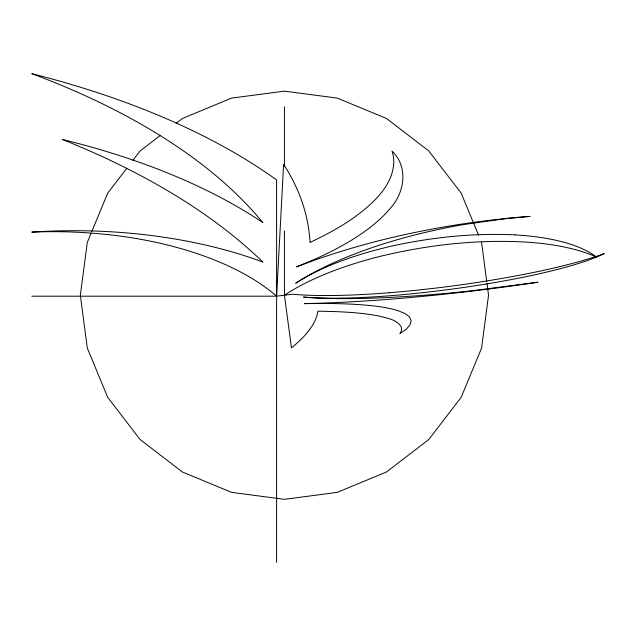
<?xml version="1.0" encoding="UTF-8"?>
<svg xmlns="http://www.w3.org/2000/svg" width="636" height="636" viewBox="0 0 636 636"><rect width="100%" height="100%" fill="white"/><g stroke="black" fill="none" stroke-linecap="round" stroke-linejoin="round"><path stroke-width="0.95" d="M91.075 233.293L87.299 242.411L80.343 295.239L87.299 348.059L107.683 397.285L140.119 439.548L182.389 471.984L231.615 492.375L284.435 499.332L337.263 492.375L386.481 471.984L428.751 439.548L461.187 397.285L481.579 348.059L488.528 295.239L486.985 283.497M91.83 231.472L107.683 193.185L126.906 168.143M132.916 160.312L140.119 150.923L160.471 135.301M176.124 123.289L182.389 118.487L231.615 98.095L284.435 91.139L337.263 98.095L386.481 118.487L428.751 150.923L461.187 193.185L478.558 235.121M31.8 296.193L276.604 296.193L292.274 294.214A193.026 28.572 -7.6 0 0 389.2 292.759M389.2 292.759C439.206 288.617 488.997 281.724 538.128 271.524A182.381 26.998 -7.6 0 0 604.208 253.621A168.691 24.971 -7.6 0 1 522.919 277.32C483.352 285.23 443.356 290.875 403.184 294.651A178.366 26.402 -7.6 0 1 303.626 297.107M515.088 234.875C474.917 232.935 434.65 236.974 395.346 245.281A178.366 64.57 -8 0 0 295.788 283.155M284.435 230.955L284.435 295.239L291.447 347.876A1137.391 168.349 -7.6 0 0 317.865 311.187C337.883 311.497 358.004 312.181 377.744 315.766C385.996 318.064 397.118 318.986 401.507 327.468L401.491 330.521L399.869 333.765L406.348 329.09L410.125 324.678L411.158 320.584L409.417 316.839L404.941 313.492L397.77 310.591A261.714 38.74 -7.6 0 0 304.445 303.658M481.579 242.411L486.731 281.541M284.435 106.753L284.435 166.632M276.604 562.335L276.604 179.932A660.017 330.012 0 0 0 31.8 73.665A705.308 352.654 0 0 1 262.843 222.6A551.046 275.523 0 0 0 62.328 139.459A757.969 378.984 0 0 1 262.843 262.048A315.726 157.863 0 0 0 31.8 232.124A257.771 128.885 0 0 1 276.604 296.193L283.608 164.374A1137.391 411.715 -8 0 1 310.034 242.443C334.631 230.757 359.014 217.075 377.752 196.953C388.787 184.838 397.651 167.681 392.03 151.09C408.749 166.815 404.623 193.137 389.932 208.695A261.714 94.74 -8 0 1 296.607 266.77M284.443 295.239A193.026 69.873 -8 0 1 381.362 256.062C430.016 244.447 480.307 238.977 530.289 242.356A182.381 66.017 -8 0 1 596.369 257.008A168.691 61.064 -8 0 0 515.088 234.875M295.867 283.163A248.883 90.089 -8 0 1 463.302 224.603L507.894 218.371L530.082 216.391A325.274 117.747 -8 0 0 296.797 266.842M304.636 303.595A325.274 48.145 -7.6 0 0 537.953 282.209L471.149 290.843A248.883 36.84 -7.6 0 1 303.698 297.091"/></g></svg>
